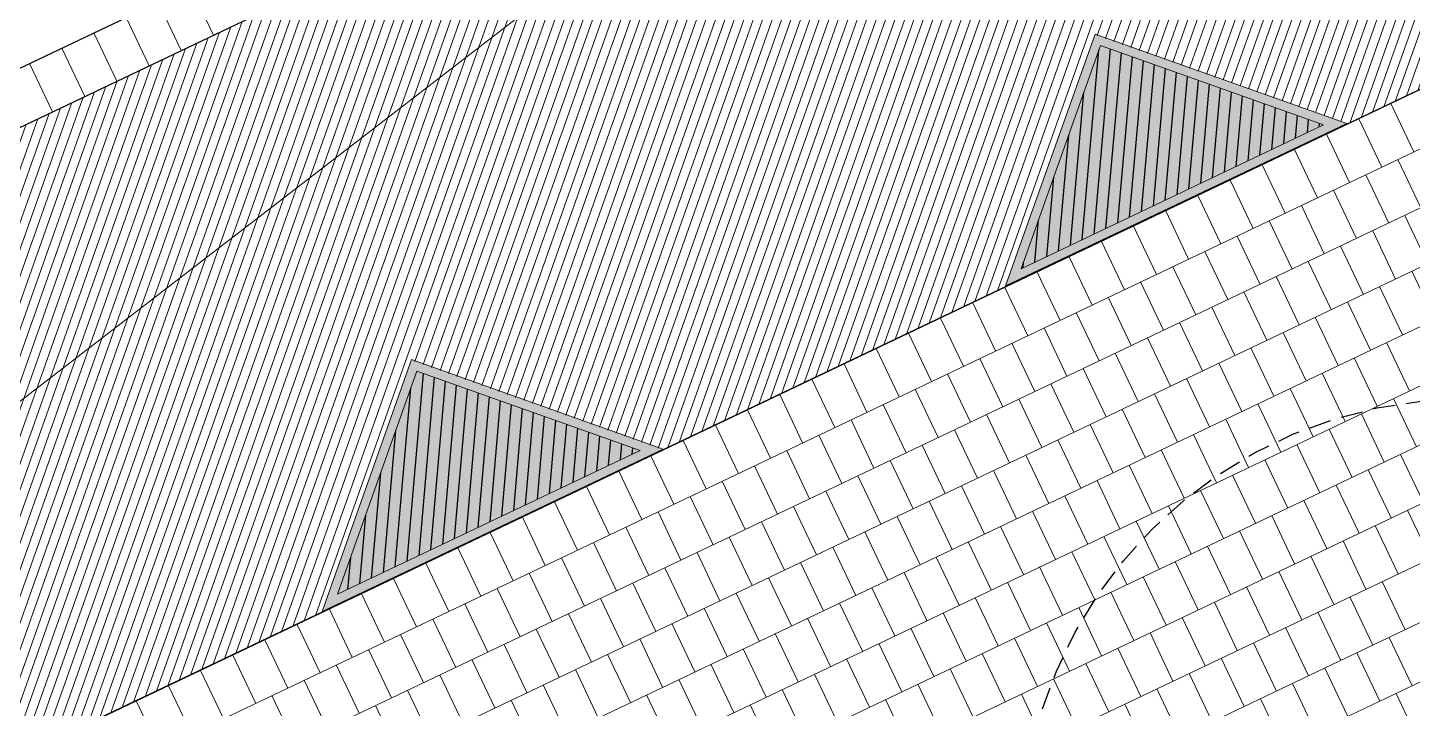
# Model space of a CAD drawing. Header units: metres. Extents: x 678805 to 1359287, y 2747329 to 5497370.
# Drawn here: x 679928.73 to 679944.28, y 2748817.71 to 2748825.35 of the extents above; entities that cross this region are included whole.
import ezdxf
from ezdxf.enums import TextEntityAlignment as Align

# ---------------------------------------------------------------- set-up
doc = ezdxf.new("R2010")
doc.units = ezdxf.units.M
doc.linetypes.add('XREF_MON_SFT_TREES$0$HIDDEN', pattern=[0.375, 0.25, -0.125])
for name, color, linetype in [('00_XREF_MON_HSC_PAVEMENT', 7, 'Continuous'), ('00_XREF_TWQ_SFT_TREES', 7, 'Continuous'), ('XREF_MON_GENERAL_LAYOUT$0$02-L-Plan Change', 8, 'Continuous'), ('XREF_MON_HSC_PAVEMENT$0$03-TR-Tree Pit_Green', 74, 'Continuous'), ('XREF_MON_SFT_TREES$0$SL_TREE_CANOPY', 251, 'XREF_MON_SFT_TREES$0$HIDDEN'), ('XREF_MON_SFT_TREES$0$SL_TREE_TRUNK', 251, 'Continuous')]:
    doc.layers.add(name, color=color, linetype=linetype)
for name, color, linetype, true_color in [('02-L-Waterfeatures 01', 7, 'Continuous', 0x4da6ff), ('XREF_MON_HSC_PAVEMENT$0$03-TR-Tree Pit_White', 7, 'Continuous', 0xfcfcfc), ('XREF_MON_SFT_TREES$0$SL_TREE_ALBIZIA_LEBBECK', 7, 'Continuous', 0xa3a300)]:
    doc.layers.add(name, color=color, linetype=linetype, true_color=true_color)
for name, color, linetype, lineweight in [('XREF_MON_GENERAL_LAYOUT$0$02-L-Level Curves 1m', 37, 'Continuous', 5), ('XREF_MON_GENERAL_LAYOUT$0$02-L-Material Change', 251, 'Continuous', 5), ('XREF_MON_GENERAL_LAYOUT$0$04-BK-Tree Pit', 6, 'Continuous', 5), ('XREF_MON_HSC_PAVEMENT$0$02-L-B-Flat Bar', 251, 'Continuous', 5), ('XREF_MON_HSC_PAVEMENT$0$04-BK-Tree Pit', 6, 'Continuous', 5)]:
    doc.layers.add(name, color=color, linetype=linetype, lineweight=lineweight)
for name, color, linetype, lineweight, true_color in [('XREF_MON_HSC_PAVEMENT$0$02-L-Joints-Paviment_07_Precast Concrete Blocks 60X40', 7, 'Continuous', 5, 0x999999), ('XREF_MON_HSC_PAVEMENT$0$03-TR-Pavement_07_Precast Concrete Blocks 20X10', 7, 'Continuous', 5, 0x999999), ('XREF_MON_HSC_PAVEMENT$0$03-TR-Pavement_07_Precast Concrete Blocks 60X40', 7, 'Continuous', 5, 0x999999)]:
    doc.layers.add(name, color=color, linetype=linetype, lineweight=lineweight, true_color=true_color)
doc.layers.get('XREF_MON_SFT_TREES$0$SL_TREE_ALBIZIA_LEBBECK').off()
doc.styles.add('XREF_MON_GENERAL_LAYOUT$0$Standard', font='arial.ttf')

# ---------------------------------------------------------------- blocks, each defined once
blk = doc.blocks.new('XREF_MON_SFT_TREES$0$Albizia_lebbeck')
h = blk.add_hatch()
h.set_pattern_fill('ANSI31', color=256, scale=0.1)
edge = h.paths.add_edge_path()
edge.add_arc((0, 0), 5, -25.4481, 334.5519)
at = {"layer": 'XREF_MON_SFT_TREES$0$SL_TREE_TRUNK'}
h = blk.add_hatch(color=256, dxfattribs=at)
h.dxf.hatch_style = 1
edge = h.paths.add_edge_path()
edge.add_arc((0, 0), 0.25, 0, 360)
at = {"layer": 'XREF_MON_SFT_TREES$0$SL_TREE_CANOPY', "linetype": 'XREF_MON_SFT_TREES$0$HIDDEN'}
blk.add_circle((0, 0), 5, dxfattribs=at)
at = {"layer": 'XREF_MON_SFT_TREES$0$SL_TREE_TRUNK'}
blk.add_circle((0, 0), 0.25, dxfattribs=at)
blk = doc.blocks.new('XREF_MON_SFT_TREES')
at = {"layer": 'XREF_MON_SFT_TREES$0$SL_TREE_ALBIZIA_LEBBECK', "rotation": 25.44812939262281}
for p in [(679944.887, 2748816.182), (679937.212, 2748812.53)]:
    blk.add_blockref('XREF_MON_SFT_TREES$0$Albizia_lebbeck', p, dxfattribs=at)
blk = doc.blocks.new('XREF_MON_HSC_PAVEMENT$0$Alcorque Parking 8m2')
at = {"layer": 'XREF_MON_HSC_PAVEMENT$0$03-TR-Tree Pit_Green', "ltscale": 0.3}
h = blk.add_hatch(dxfattribs=at)
h.set_pattern_fill('ANSI31', color=256, scale=0.04, angle=40)
h.set_pattern_definition([(85, (-679726.04474, -2748720.75428), (-0.1265167266577, 0.011068779329), [])])
h.paths.add_polyline_path([(-1.079, -0.384), (2.316, 1.231), (-0.189, 2.121)])
at = {"layer": 'XREF_MON_HSC_PAVEMENT$0$03-TR-Tree Pit_White'}
h = blk.add_hatch(color=256, dxfattribs=at)
h.dxf.hatch_style = 1
h.paths.add_polyline_path([(-1.254, -0.578), (2.577, 1.245), (-0.25, 2.249)])
blk = doc.blocks.new('XREF_MON_HSC_PAVEMENT')
at = {"layer": 'XREF_MON_HSC_PAVEMENT$0$03-TR-Pavement_07_Precast Concrete Blocks 20X10'}
h = blk.add_hatch(dxfattribs=at)
h.set_pattern_fill('ANSI31', color=256, scale=0.0315, angle=25.5)
h.set_pattern_definition([(70.5, (0, 0), (-0.094275932128, 0.033384858509), [])])
edge = h.paths.add_edge_path()
edge.add_line((679846.747, 2748785.254), (679848.542, 2748781.477))
edge.add_line((679848.542, 2748781.477), (679851.428, 2748780.438))
edge.add_line((679851.428, 2748780.438), (679855.273, 2748782.267))
edge.add_line((679855.273, 2748782.267), (679856.277, 2748785.094))
edge.add_line((679856.277, 2748785.094), (679859.104, 2748784.09))
edge.add_line((679859.104, 2748784.09), (679862.949, 2748785.92))
edge.add_line((679862.949, 2748785.92), (679863.953, 2748788.747))
edge.add_line((679863.953, 2748788.747), (679866.78, 2748787.743))
edge.add_line((679866.78, 2748787.743), (679870.625, 2748789.573))
edge.add_line((679870.625, 2748789.573), (679871.629, 2748792.4))
edge.add_line((679871.629, 2748792.4), (679874.456, 2748791.396))
edge.add_line((679874.456, 2748791.396), (679878.294, 2748793.222))
edge.add_line((679878.294, 2748793.222), (679879.304, 2748796.052))
edge.add_line((679879.304, 2748796.052), (679882.132, 2748795.049))
edge.add_line((679882.132, 2748795.049), (679885.976, 2748796.878))
edge.add_line((679885.976, 2748796.878), (679886.946, 2748799.611))
edge.add_line((679886.946, 2748799.611), (679886.98, 2748799.704))
edge.add_line((679886.98, 2748799.704), (679889.807, 2748798.7))
edge.add_line((679889.807, 2748798.7), (679893.651, 2748800.53))
edge.add_line((679893.651, 2748800.53), (679894.655, 2748803.357))
edge.add_line((679894.655, 2748803.357), (679897.482, 2748802.353))
edge.add_line((679897.482, 2748802.353), (679901.327, 2748804.183))
edge.add_line((679901.327, 2748804.183), (679902.33, 2748807.009))
edge.add_line((679902.33, 2748807.009), (679905.158, 2748806.006))
edge.add_line((679905.158, 2748806.006), (679909.001, 2748807.835))
edge.add_line((679909.001, 2748807.835), (679909.972, 2748810.567))
edge.add_line((679909.972, 2748810.567), (679912.832, 2748809.658))
edge.add_line((679912.832, 2748809.658), (679916.677, 2748811.487))
edge.add_line((679916.677, 2748811.487), (679917.681, 2748814.314))
edge.add_line((679917.681, 2748814.314), (679920.508, 2748813.31))
edge.add_line((679920.508, 2748813.31), (679924.352, 2748815.139))
edge.add_line((679924.352, 2748815.139), (679925.356, 2748817.966))
edge.add_line((679925.356, 2748817.966), (679928.18, 2748816.961))
edge.add_line((679928.18, 2748816.961), (679932.025, 2748818.791))
edge.add_line((679932.025, 2748818.791), (679933.03, 2748821.618))
edge.add_line((679933.03, 2748821.618), (679935.857, 2748820.614))
edge.add_line((679935.857, 2748820.614), (679939.701, 2748822.444))
edge.add_line((679939.701, 2748822.444), (679940.705, 2748825.27))
edge.add_line((679940.705, 2748825.27), (679943.555, 2748824.267))
edge.add_line((679943.555, 2748824.267), (679947.475, 2748826.144))
edge.add_line((679947.475, 2748826.144), (679948.507, 2748829.047))
edge.add_line((679948.507, 2748829.047), (679946.708, 2748832.826))
edge.add_line((679946.708, 2748832.826), (679846.744, 2748785.257))
at = {"layer": 'XREF_MON_HSC_PAVEMENT$0$02-L-B-Flat Bar'}
blk.add_lwpolyline([(679851.427, 2748780.438), (679947.475, 2748826.144)], dxfattribs=at)
at = {"layer": 'XREF_MON_HSC_PAVEMENT$0$02-L-Joints-Paviment_07_Precast Concrete Blocks 60X40'}
blk.add_line((679946.708, 2748832.826), (679903.997, 2748812.502), dxfattribs=at)
for points in [[(679930.816, 2748825.264), (679930.558, 2748825.805)], [(679930.455, 2748825.092), (679930.197, 2748825.634)], [(679930.093, 2748824.92), (679929.836, 2748825.462)], [(679929.732, 2748824.748), (679929.474, 2748825.29)], [(679929.371, 2748824.576), (679929.113, 2748825.118)], [(679929.01, 2748824.404), (679928.752, 2748824.946)], [(679944.036, 2748824.496), (679944.294, 2748823.954)], [(679943.675, 2748824.324), (679943.932, 2748823.782)], [(679943.313, 2748824.152), (679943.571, 2748823.61)], [(679942.952, 2748823.98), (679943.21, 2748823.438)], [(679942.591, 2748823.808), (679942.849, 2748823.266)], [(679944.114, 2748823.869), (679944.372, 2748823.327)], [(679942.23, 2748823.636), (679942.488, 2748823.095)], [(679943.753, 2748823.697), (679944.011, 2748823.155)], [(679941.869, 2748823.464), (679942.126, 2748822.923)], [(679943.392, 2748823.525), (679943.65, 2748822.983)], [(679941.507, 2748823.293), (679941.765, 2748822.751)], [(679943.031, 2748823.353), (679943.288, 2748822.811)], [(679942.669, 2748823.181), (679942.927, 2748822.639)], [(679944.192, 2748823.241), (679944.45, 2748822.699)], [(679941.146, 2748823.121), (679941.404, 2748822.579)], [(679942.308, 2748823.009), (679942.566, 2748822.467)], [(679943.831, 2748823.069), (679944.088, 2748822.527)], [(679940.785, 2748822.949), (679941.043, 2748822.407)], [(679941.947, 2748822.837), (679942.205, 2748822.296)], [(679943.469, 2748822.897), (679943.727, 2748822.355)], [(679940.424, 2748822.777), (679940.682, 2748822.235)], [(679943.108, 2748822.725), (679943.366, 2748822.184)], [(679940.063, 2748822.605), (679940.321, 2748822.063)], [(679941.586, 2748822.665), (679941.844, 2748822.124)], [(679942.747, 2748822.554), (679943.005, 2748822.012)], [(679944.27, 2748822.614), (679944.528, 2748822.072)], [(679939.702, 2748822.433), (679939.959, 2748821.891)], [(679941.225, 2748822.494), (679941.482, 2748821.952)], [(679942.386, 2748822.382), (679942.644, 2748821.84)], [(679943.909, 2748822.442), (679944.167, 2748821.9)], [(679939.34, 2748822.261), (679939.598, 2748821.72)], [(679940.863, 2748822.322), (679941.121, 2748821.78)], [(679942.025, 2748822.21), (679942.282, 2748821.668)], [(679943.548, 2748822.27), (679943.806, 2748821.728)], [(679938.979, 2748822.089), (679939.237, 2748821.548)], [(679940.502, 2748822.15), (679940.76, 2748821.608)], [(679943.187, 2748822.098), (679943.444, 2748821.556)], [(679938.618, 2748821.918), (679938.876, 2748821.376)], [(679940.141, 2748821.978), (679940.399, 2748821.436)], [(679941.663, 2748822.038), (679941.921, 2748821.496)], [(679942.825, 2748821.926), (679943.083, 2748821.385)], [(679938.257, 2748821.746), (679938.515, 2748821.204)], [(679939.78, 2748821.806), (679940.038, 2748821.264)], [(679941.302, 2748821.866), (679941.56, 2748821.324)], [(679942.464, 2748821.754), (679942.722, 2748821.213)], [(679943.986, 2748821.814), (679944.244, 2748821.273)], [(679939.419, 2748821.634), (679939.677, 2748821.092)], [(679940.941, 2748821.694), (679941.199, 2748821.152)], [(679942.103, 2748821.583), (679942.361, 2748821.041)], [(679943.625, 2748821.643), (679943.883, 2748821.101)], [(679937.896, 2748821.574), (679938.153, 2748821.032)], [(679939.058, 2748821.462), (679939.315, 2748820.921)], [(679940.58, 2748821.522), (679940.838, 2748820.98)], [(679943.264, 2748821.471), (679943.522, 2748820.929)], [(679937.534, 2748821.402), (679937.792, 2748820.86)], [(679938.696, 2748821.29), (679938.954, 2748820.749)], [(679940.219, 2748821.35), (679940.476, 2748820.809)], [(679941.742, 2748821.411), (679942, 2748820.869)], [(679942.903, 2748821.299), (679943.161, 2748820.757)], [(679937.173, 2748821.23), (679937.431, 2748820.688)], [(679938.335, 2748821.119), (679938.593, 2748820.577)], [(679939.857, 2748821.178), (679940.115, 2748820.637)], [(679941.381, 2748821.239), (679941.638, 2748820.697)], [(679942.542, 2748821.127), (679942.8, 2748820.585)], [(679944.065, 2748821.187), (679944.323, 2748820.645)], [(679936.812, 2748821.058), (679937.07, 2748820.516)], [(679939.496, 2748821.007), (679939.754, 2748820.465)], [(679941.019, 2748821.067), (679941.277, 2748820.525)], [(679943.704, 2748821.015), (679943.961, 2748820.474)], [(679936.451, 2748820.886), (679936.709, 2748820.345)], [(679937.974, 2748820.947), (679938.232, 2748820.405)], [(679939.135, 2748820.835), (679939.393, 2748820.293)], [(679940.658, 2748820.895), (679940.916, 2748820.353)], [(679942.181, 2748820.955), (679942.438, 2748820.413)], [(679943.342, 2748820.843), (679943.6, 2748820.302)], [(679936.09, 2748820.714), (679936.347, 2748820.173)], [(679937.613, 2748820.775), (679937.871, 2748820.233)], [(679938.774, 2748820.663), (679939.032, 2748820.121)], [(679940.297, 2748820.723), (679940.555, 2748820.181)], [(679941.819, 2748820.783), (679942.077, 2748820.241)], [(679942.981, 2748820.672), (679943.239, 2748820.13)], [(679935.728, 2748820.543), (679935.986, 2748820.001)], [(679937.252, 2748820.603), (679937.509, 2748820.061)], [(679939.936, 2748820.551), (679940.194, 2748820.01)], [(679941.458, 2748820.611), (679941.716, 2748820.069)], [(679942.62, 2748820.5), (679942.878, 2748819.958)], [(679944.142, 2748820.56), (679944.4, 2748820.018)], [(679935.367, 2748820.371), (679935.625, 2748819.829)], [(679936.89, 2748820.431), (679937.148, 2748819.889)], [(679938.413, 2748820.491), (679938.671, 2748819.949)], [(679939.575, 2748820.379), (679939.832, 2748819.838)], [(679941.097, 2748820.439), (679941.355, 2748819.898)], [(679943.781, 2748820.388), (679944.039, 2748819.846)], [(679935.006, 2748820.199), (679935.264, 2748819.657)], [(679936.529, 2748820.259), (679936.787, 2748819.717)], [(679938.052, 2748820.319), (679938.309, 2748819.777)], [(679939.213, 2748820.208), (679939.471, 2748819.666)], [(679940.736, 2748820.268), (679940.994, 2748819.726)], [(679942.259, 2748820.328), (679942.517, 2748819.786)], [(679943.42, 2748820.216), (679943.678, 2748819.674)], [(679934.645, 2748820.027), (679934.903, 2748819.485)], [(679936.168, 2748820.087), (679936.426, 2748819.545)], [(679937.69, 2748820.147), (679937.948, 2748819.605)], [(679938.852, 2748820.036), (679939.11, 2748819.494)], [(679940.375, 2748820.096), (679940.632, 2748819.554)], [(679941.898, 2748820.156), (679942.156, 2748819.614)], [(679943.059, 2748820.044), (679943.317, 2748819.502)], [(679935.807, 2748819.915), (679936.065, 2748819.374)], [(679937.329, 2748819.975), (679937.587, 2748819.434)], [(679940.013, 2748819.924), (679940.271, 2748819.382)], [(679941.537, 2748819.984), (679941.794, 2748819.442)], [(679942.698, 2748819.872), (679942.955, 2748819.33)], [(679944.221, 2748819.932), (679944.479, 2748819.391)], [(679934.284, 2748819.855), (679934.541, 2748819.313)], [(679935.446, 2748819.744), (679935.703, 2748819.202)], [(679936.968, 2748819.803), (679937.226, 2748819.262)], [(679938.491, 2748819.864), (679938.749, 2748819.322)], [(679939.652, 2748819.752), (679939.91, 2748819.21)], [(679941.175, 2748819.812), (679941.433, 2748819.27)], [(679943.86, 2748819.761), (679944.117, 2748819.219)], [(679933.922, 2748819.683), (679934.18, 2748819.141)], [(679935.084, 2748819.572), (679935.342, 2748819.03)], [(679936.607, 2748819.632), (679936.865, 2748819.09)], [(679938.13, 2748819.692), (679938.388, 2748819.15)], [(679939.291, 2748819.58), (679939.549, 2748819.038)], [(679940.814, 2748819.64), (679941.072, 2748819.099)], [(679942.336, 2748819.7), (679942.594, 2748819.159)], [(679943.498, 2748819.589), (679943.756, 2748819.047)], [(679933.561, 2748819.511), (679933.819, 2748818.97)], [(679936.246, 2748819.46), (679936.503, 2748818.918)], [(679937.769, 2748819.52), (679938.027, 2748818.978)], [(679938.93, 2748819.408), (679939.188, 2748818.866)], [(679940.453, 2748819.468), (679940.711, 2748818.927)], [(679941.975, 2748819.528), (679942.233, 2748818.987)], [(679943.137, 2748819.417), (679943.395, 2748818.875)], [(679933.2, 2748819.339), (679933.458, 2748818.798)], [(679934.723, 2748819.4), (679934.981, 2748818.858)], [(679935.884, 2748819.288), (679936.142, 2748818.746)], [(679937.408, 2748819.348), (679937.665, 2748818.806)], [(679940.092, 2748819.297), (679940.35, 2748818.755)], [(679941.614, 2748819.357), (679941.872, 2748818.815)], [(679932.839, 2748819.168), (679933.097, 2748818.626)], [(679934.362, 2748819.228), (679934.62, 2748818.686)], [(679935.523, 2748819.116), (679935.781, 2748818.574)], [(679937.046, 2748819.176), (679937.304, 2748818.635)], [(679938.569, 2748819.236), (679938.826, 2748818.694)], [(679939.731, 2748819.125), (679939.988, 2748818.583)], [(679941.253, 2748819.185), (679941.511, 2748818.643)], [(679942.776, 2748819.245), (679943.034, 2748818.703)], [(679943.937, 2748819.133), (679944.195, 2748818.591)], [(679932.478, 2748818.996), (679932.736, 2748818.454)], [(679934.001, 2748819.056), (679934.259, 2748818.514)], [(679935.162, 2748818.944), (679935.42, 2748818.402)], [(679936.685, 2748819.004), (679936.943, 2748818.463)], [(679938.207, 2748819.064), (679938.465, 2748818.523)], [(679939.369, 2748818.953), (679939.627, 2748818.411)], [(679940.892, 2748819.013), (679941.15, 2748818.471)], [(679942.415, 2748819.073), (679942.673, 2748818.531)], [(679943.576, 2748818.961), (679943.834, 2748818.419)], [(679932.117, 2748818.824), (679932.374, 2748818.282)], [(679933.64, 2748818.884), (679933.897, 2748818.342)], [(679936.324, 2748818.833), (679936.582, 2748818.291)], [(679937.846, 2748818.892), (679938.104, 2748818.351)], [(679940.531, 2748818.841), (679940.788, 2748818.299)], [(679942.054, 2748818.901), (679942.311, 2748818.359)], [(679943.215, 2748818.789), (679943.473, 2748818.248)], [(679931.755, 2748818.652), (679932.013, 2748818.11)], [(679933.278, 2748818.712), (679933.536, 2748818.17)], [(679934.801, 2748818.772), (679935.059, 2748818.23)], [(679935.963, 2748818.661), (679936.221, 2748818.119)], [(679937.485, 2748818.721), (679937.743, 2748818.179)], [(679939.008, 2748818.781), (679939.266, 2748818.239)], [(679940.169, 2748818.669), (679940.427, 2748818.127)], [(679941.692, 2748818.729), (679941.95, 2748818.188)], [(679931.394, 2748818.48), (679931.652, 2748817.938)], [(679932.917, 2748818.54), (679933.175, 2748817.999)], [(679934.44, 2748818.6), (679934.697, 2748818.059)], [(679935.602, 2748818.489), (679935.859, 2748817.947)], [(679937.124, 2748818.549), (679937.382, 2748818.007)], [(679938.647, 2748818.609), (679938.905, 2748818.067)], [(679939.808, 2748818.497), (679940.066, 2748817.955)], [(679941.331, 2748818.557), (679941.589, 2748818.016)], [(679942.854, 2748818.617), (679943.111, 2748818.076)], [(679944.016, 2748818.506), (679944.273, 2748817.964)], [(679932.556, 2748818.369), (679932.814, 2748817.827)], [(679934.078, 2748818.428), (679934.336, 2748817.887)], [(679935.24, 2748818.317), (679935.498, 2748817.775)], [(679936.763, 2748818.377), (679937.021, 2748817.835)], [(679938.286, 2748818.437), (679938.544, 2748817.895)], [(679939.447, 2748818.325), (679939.705, 2748817.783)], [(679940.97, 2748818.386), (679941.228, 2748817.844)], [(679942.492, 2748818.446), (679942.75, 2748817.904)], [(679943.654, 2748818.334), (679943.912, 2748817.792)], [(679931.033, 2748818.308), (679931.291, 2748817.766)], [(679932.195, 2748818.197), (679932.453, 2748817.655)], [(679933.717, 2748818.257), (679933.975, 2748817.715)], [(679936.401, 2748818.205), (679936.659, 2748817.663)], [(679937.925, 2748818.265), (679938.182, 2748817.724)], [(679940.609, 2748818.214), (679940.867, 2748817.672)], [(679942.131, 2748818.274), (679942.389, 2748817.732)], [(679943.293, 2748818.162), (679943.551, 2748817.62)], [(679930.672, 2748818.136), (679930.93, 2748817.595)], [(679931.834, 2748818.025), (679932.092, 2748817.483)], [(679933.356, 2748818.085), (679933.614, 2748817.543)], [(679934.879, 2748818.145), (679935.137, 2748817.603)], [(679936.04, 2748818.033), (679936.298, 2748817.491)], [(679937.563, 2748818.093), (679937.821, 2748817.552)], [(679939.086, 2748818.153), (679939.344, 2748817.612)], [(679940.248, 2748818.042), (679940.506, 2748817.5)], [(679941.77, 2748818.102), (679942.028, 2748817.56)], [(679930.311, 2748817.964), (679930.568, 2748817.423)], [(679931.473, 2748817.853), (679931.73, 2748817.311)], [(679932.995, 2748817.913), (679933.253, 2748817.371)], [(679934.518, 2748817.973), (679934.776, 2748817.431)], [(679935.679, 2748817.861), (679935.937, 2748817.319)], [(679937.202, 2748817.922), (679937.46, 2748817.38)], [(679938.725, 2748817.982), (679938.982, 2748817.44)], [(679939.887, 2748817.87), (679940.144, 2748817.328)], [(679941.409, 2748817.93), (679941.667, 2748817.388)], [(679942.932, 2748817.99), (679943.19, 2748817.448)], [(679944.093, 2748817.878), (679944.351, 2748817.337)], [(679929.949, 2748817.793), (679930.207, 2748817.251)], [(679932.634, 2748817.741), (679932.891, 2748817.199)], [(679934.157, 2748817.801), (679934.415, 2748817.259)], [(679936.841, 2748817.75), (679937.099, 2748817.208)], [(679938.363, 2748817.81), (679938.621, 2748817.268)], [(679941.048, 2748817.758), (679941.305, 2748817.216)], [(679942.571, 2748817.818), (679942.829, 2748817.277)]]:
    blk.add_lwpolyline(points, dxfattribs=at)
at = {"layer": 'XREF_MON_HSC_PAVEMENT$0$03-TR-Pavement_07_Precast Concrete Blocks 60X40'}
for p, q in [((679602.439, 2748661.942), (679961.734, 2748832.918)), ((679602.698, 2748661.401), (679961.992, 2748832.376)), ((679602.956, 2748660.859), (679962.25, 2748831.835)), ((679603.215, 2748660.318), (679962.509, 2748831.293)), ((679603.474, 2748659.776), (679962.768, 2748830.752)), ((679603.732, 2748659.235), (679963.026, 2748830.21)), ((679733.636, 2748720.387), (679963.285, 2748829.669)), ((679733.894, 2748719.845), (679963.543, 2748829.127)), ((679723.497, 2748714.233), (679963.802, 2748828.586)), ((679906.517, 2748800.661), (679964.06, 2748828.045)), ((679906.774, 2748800.12), (679964.319, 2748827.503))]:
    blk.add_line(p, q, dxfattribs=at)
at = {"layer": 'XREF_MON_HSC_PAVEMENT$0$04-BK-Tree Pit'}
for p in [(679940.964, 2748823.027), (679933.289, 2748819.374)]:
    blk.add_blockref('XREF_MON_HSC_PAVEMENT$0$Alcorque Parking 8m2', p, dxfattribs=at)
blk = doc.blocks.new('XREF_MON_GENERAL_LAYOUT$0$Alcorque Parking 8m2')
blk.add_lwpolyline([(2.316, 1.231), (-0.189, 2.121), (-1.079, -0.384)], close=True)
at = {"layer": 'XREF_MON_GENERAL_LAYOUT$0$02-L-Material Change'}
blk.add_lwpolyline([(2.577, 1.245), (-0.25, 2.249), (-1.254, -0.578)], close=True, dxfattribs=at)
blk = doc.blocks.new('XREF_MON_GENERAL_LAYOUT')
at = {"layer": 'XREF_MON_GENERAL_LAYOUT$0$02-L-Level Curves 1m', "ltscale": 0.3}
blk.add_lwpolyline([(679939.075, 2748829.194), (679744.851, 2748679.546), (679744.522, 2748671.488), (679748.745, 2748667.739), (679752.271, 2748657.062), (679759.213, 2748645.902), (679756.556, 2748644.084), (679763.632, 2748622.664), (679762.683, 2748622.351), (679756.744, 2748640.328), (679748.476, 2748632.968), (679749.839, 2748630.778), (679744.803, 2748627.333)], dxfattribs=at)
at = {"layer": 'XREF_MON_GENERAL_LAYOUT$0$02-L-Material Change', "ltscale": 0.3}
blk.add_lwpolyline([(679851.446, 2748780.447), (679947.475, 2748826.144)], dxfattribs=at)
at = {"layer": 'XREF_MON_GENERAL_LAYOUT$0$02-L-Plan Change'}
for p, q in [((679846.847, 2748785.97, 0), (679946.089, 2748833.196, 0)), ((679847.105, 2748785.429, 0), (679946.347, 2748832.654, 0))]:
    blk.add_line(p, q, dxfattribs=at)
at = {"layer": 'XREF_MON_GENERAL_LAYOUT$0$04-BK-Tree Pit'}
for p in [(679940.964, 2748823.027), (679933.289, 2748819.374)]:
    blk.add_blockref('XREF_MON_GENERAL_LAYOUT$0$Alcorque Parking 8m2', p, dxfattribs=at)
at = {"style": 'XREF_MON_GENERAL_LAYOUT$0$Standard'}
for tag, rotation, p in [('604,00', 330.2643, (679905.77, 2748776.558)), ('603,00', 330.2643, (679901.861, 2748753.477)), ('600,00', 133.826, (679944.597, 2748745.153)), ('602,00', 330.2643, (679883.319, 2748738.727)), ('601,00', 117.8906, (679920.972, 2748732.87)), ('601,00', 330.2643, (679864.777, 2748723.976)), ('600,00', 40.8833, (679777.405, 2748705.444, 1.17)), ('602,00', 330.2643, (679941.275, 2748705.483)), ('601,00', 40.8833, (679701.798, 2748703.889, 1.17)), ('598,00', 62.091, (679810.267, 2748702.619)), ('600,00', 330.2643, (679877.781, 2748691.131)), ('600,00', 19.5511, (679920.444, 2748685.496)), ('601,00', 330.2643, (679934.813, 2748683.804)), ('599,00', 330.2643, (679854.567, 2748679.061)), ('600,00', 88.3928, (679743.913, 2748675.572)), ('599,00', 20.6086, (679924.26, 2748675.216)), ('601,00', 88.3928, (679728.035, 2748671.318, -2)), ('602,00', 88.3928, (679711.826, 2748665.966, -1)), ('603,00', 88.3928, (679695.615, 2748660.611)), ('599,00', 40.8833, (679788.807, 2748655.829, 1.17)), ('601,00', 40.8833, (679627.612, 2748644.603, 1.17)), ('603,00', 41.7058, (679702.499, 2748628.484, 1.17)), ('600,00', 40.8833, (679645.925, 2748597.926, 1.17)), ('599,00', 34.2277, (679673.574, 2748555.136, 5.34))]:
    blk.add_attdef(tag, text='', height=1, rotation=rotation, dxfattribs=at).set_placement(p, align=Align.MIDDLE)
at = {"ltscale": 0.3, "style": 'XREF_MON_GENERAL_LAYOUT$0$Standard'}
for tag, rotation, p in [('603,50', 330.2643, (679911.501, 2748760.57)), ('602,50', 330.2643, (679892.865, 2748745.846)), ('600,50', 133.826, (679933.048, 2748738.729)), ('601,50', 330.2643, (679873.581, 2748731.671)), ('601,50', 101.2857, (679909.522, 2748726.945)), ('602,50', 330.2643, (679948.625, 2748713.86)), ('600,50', 39.606, (679743.243, 2748706.971)), ('600,50', 330.2643, (679880.266, 2748702.726)), ('600,50', 17.3537, (679917.615, 2748690.554)), ('599,50', 330.2643, (679867.197, 2748684.716)), ('599,50', 18.8944, (679921.71, 2748680.578)), ('599,50', 39.606, (679778.991, 2748677.241)), ('600,50', 88.3928, (679735.925, 2748673.586)), ('601,50', 88.3928, (679719.906, 2748668.581)), ('602,50', 88.3928, (679703.474, 2748663.452)), ('598,50', 330.2643, (679861.765, 2748662.397)), ('601,50', 39.606, (679610.513, 2748662.061)), ('600,00', 41.7058, (679752.308, 2748637.685)), ('601,00', 41.7058, (679736.044, 2748634.538)), ('599,00', 35.0835, (679763.043, 2748634.415, 1.17)), ('602,00', 41.7058, (679720.174, 2748633.096, 1.17)), ('600,00', 35.0835, (679747.063, 2748629.903, 1.17)), ('601,00', 35.0835, (679731.246, 2748625.239, 1.17)), ('600,50', 39.606, (679636.92, 2748621.339)), ('602,00', 35.0835, (679715.4, 2748620.639, 1.17)), ('599,50', 28.7604, (679659.482, 2748574.323))]:
    blk.add_attdef(tag, text='', height=1, rotation=rotation, dxfattribs=at).set_placement(p, align=Align.MIDDLE)

msp = doc.modelspace()

# ---------------------------------------------------------------- block references
at = {"layer": '00_XREF_MON_HSC_PAVEMENT'}
msp.add_blockref('XREF_MON_HSC_PAVEMENT', (0, 0), dxfattribs=at)
at = {"layer": '00_XREF_TWQ_SFT_TREES'}
msp.add_blockref('XREF_MON_SFT_TREES', (0, 0), dxfattribs=at)
at = {"layer": '02-L-Waterfeatures 01', "color": 18, "true_color": 0x000000}
msp.add_blockref('XREF_MON_GENERAL_LAYOUT', (0, 0), dxfattribs=at)

doc.saveas('drawing.dxf')
